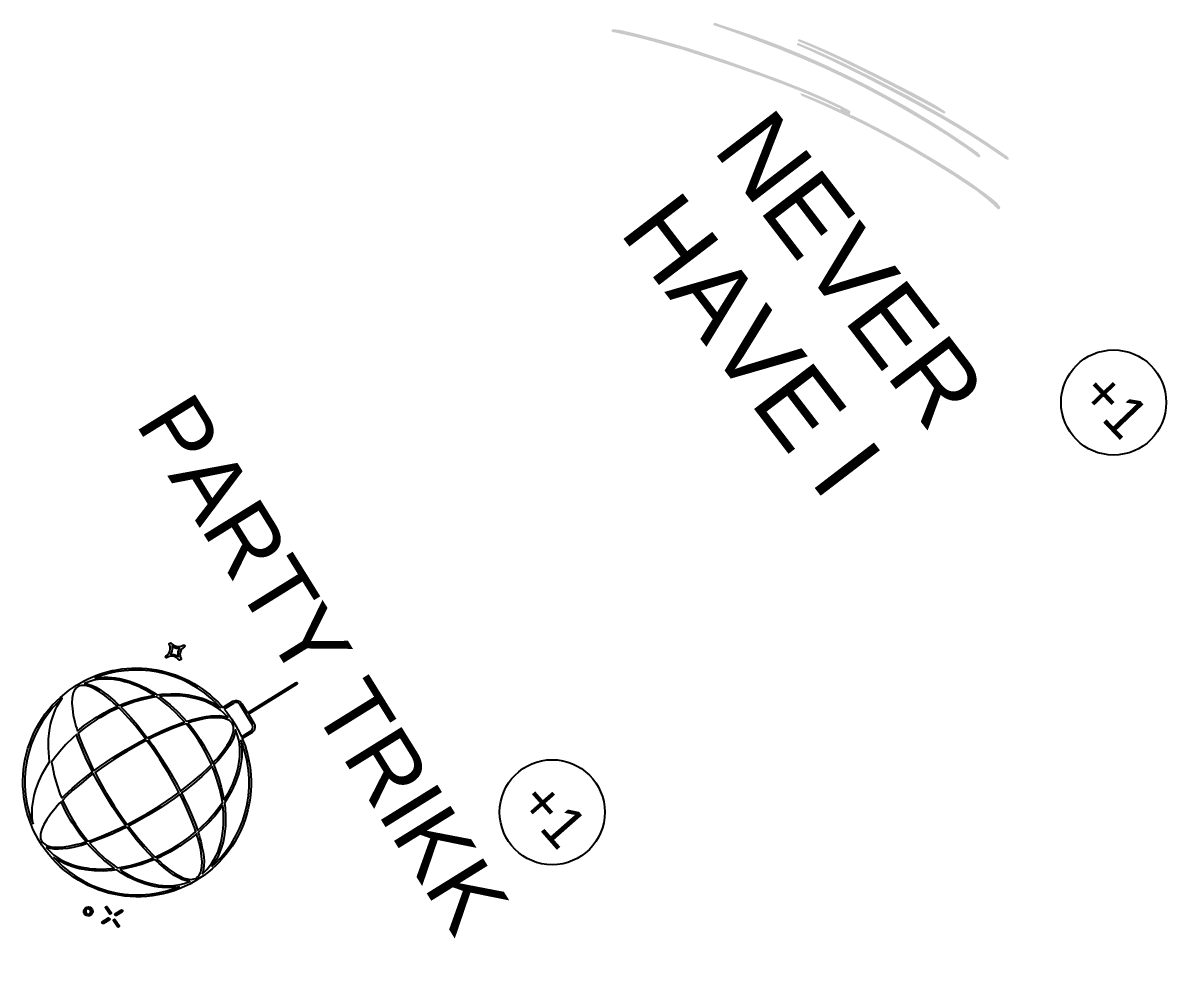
# Model space of a CAD drawing. Header units: millimetres. Extents: x -194 to 314, y -198 to 195.
# Drawn here: x 59.4 to 147.1, y -171.1 to -97.4 of the extents above; entities that cross this region are included whole.
import ezdxf

# ---------------------------------------------------------------- set-up
doc = ezdxf.new("R2010")
doc.units = ezdxf.units.MM
doc.header["$MEASUREMENT"] = 0
doc.layers.add('H', color=7, linetype='Continuous')
doc.styles.add('PDF AlfaSlabOne', font='arial.ttf')

msp = doc.modelspace()

# ---------------------------------------------------------------- linework, layer by layer
msp.add_lwpolyline([(60.23, -158.805), (60.205, -158.662), (60.173, -158.381), (60.152, -158.093), (60.162, -157.801), (60.171, -157.511), (60.203, -157.205), (60.254, -156.905), (60.323, -156.608), (60.443, -156.138), (60.665, -155.525), (60.953, -154.918), (61.301, -154.306), (61.497, -154.01), (61.454, -153.657), (61.412, -152.954), (61.423, -152.282), (61.489, -151.624), (61.579, -151.156), (61.648, -150.86), (61.736, -150.567), (61.842, -150.279), (61.963, -150.015), (62.084, -149.75), (62.23, -149.5), (62.383, -149.263), (62.469, -149.146), (62.219, -149.38), (61.755, -149.858), (61.331, -150.375), (60.959, -150.923), (60.624, -151.48), (60.339, -152.068), (60.099, -152.677), (59.904, -153.305), (59.756, -153.935), (59.664, -154.578), (59.61, -155.23), (59.611, -155.895), (59.664, -156.542), (59.755, -157.199), (59.906, -157.85), (60.11, -158.484)], close=True)
msp.add_circle((143.085, -126.464), 4.029)

# ---------------------------------------------------------------- texts
at = {"insert": (119.146, -119.146), "char_height": 5.7256, "attachment_point": 5, "rotation": 307.50985, "style": 'PDF AlfaSlabOne', "bg_fill": 3, "box_fill_scale": 1.5, "bg_fill_color": 256, "bg_fill_transparency": 0}
msp.add_mtext('NEVER \\PHAVE I', dxfattribs=at)
at = {"insert": (142.651, -123.743), "char_height": 3.2, "attachment_point": 1, "rotation": 313.67607}
msp.add_mtext_dynamic_manual_height_columns('+1', width=3.3018, gutter_width=5, heights=[1.373], dxfattribs=at)

# ---------------------------------------------------------------- next in the draw order: hatches: boundary and pattern name
at = {"layer": 'H', "linetype": 'Continuous'}
for points in [[(104.59, -98.004), (104.577, -97.963), (104.617, -97.883), (104.638, -97.867), (104.678, -97.852), (104.783, -97.856), (104.869, -97.858), (105.257, -97.9), (106.02, -98.077), (106.393, -98.165), (107.089, -98.343), (108.471, -98.707), (110.542, -99.306), (113.265, -100.202), (115.969, -101.163), (117.316, -101.657), (118.018, -101.931), (119.405, -102.478), (120.776, -103.072), (122.124, -103.7), (122.787, -104.056), (122.822, -104.08), (122.876, -104.107), (122.892, -104.128), (122.904, -104.187), (122.886, -104.252), (122.878, -104.308), (122.871, -104.365), (122.896, -104.397), (122.912, -104.418), (122.958, -104.434), (123.025, -104.433), (123.972, -104.894), (125.797, -105.834), (126.701, -106.328), (127.489, -106.758), (129.031, -107.662), (130.559, -108.592), (132.052, -109.567), (132.779, -110.094), (133.113, -110.33), (133.759, -110.818), (134.069, -111.089), (134.221, -111.243), (134.361, -111.424), (134.377, -111.446), (134.388, -111.505), (134.402, -111.545), (134.389, -111.573), (134.355, -111.616), (134.333, -111.632), (134.274, -111.644), (134.237, -111.639), (134.182, -111.613), (133.91, -111.346), (133.386, -110.884), (132.56, -110.228), (130.795, -109.055), (129.606, -108.323), (128.985, -107.934), (127.739, -107.194), (126.488, -106.492), (125.215, -105.806), (123.94, -105.139), (122.641, -104.507), (120.669, -103.595), (119.344, -103.018), (119.306, -103.012), (119.225, -102.973), (119.154, -102.926), (119.091, -102.821), (119.074, -102.732), (119.477, -102.881), (120.261, -103.196), (121.405, -103.692), (122.157, -104.031), (122.151, -104.002), (122.137, -103.961), (122.123, -103.921), (122.096, -103.908), (122.042, -103.881), (121.978, -103.863), (121.95, -103.85), (121.119, -103.453), (119.403, -102.718), (117.678, -102.04), (115.929, -101.397), (115.049, -101.089), (114.049, -100.737), (112.017, -100.056), (109.991, -99.406), (107.937, -98.829), (106.898, -98.557), (105.856, -98.305), (104.82, -98.083), (104.782, -98.078), (104.688, -98.065), (104.634, -98.039), (104.607, -98.026), (104.59, -98.004)], [(112.401, -97.506), (112.413, -97.412), (112.438, -97.377), (112.488, -97.355), (112.545, -97.362), (112.628, -97.383), (112.736, -97.435), (112.783, -97.451), (113.722, -97.748), (115.56, -98.373), (117.389, -99.056), (119.192, -99.792), (120.962, -100.572), (122.723, -101.409), (124.46, -102.28), (126.172, -103.206), (127.03, -103.684), (127.734, -104.094), (129.157, -104.952), (130.547, -105.837), (131.922, -106.766), (132.589, -107.237), (132.693, -107.328), (132.788, -107.408), (132.794, -107.437), (132.834, -107.49), (132.859, -107.522), (132.864, -107.552), (132.86, -107.59), (132.847, -107.617), (132.804, -107.65), (132.772, -107.674), (132.734, -107.669), (132.715, -107.667), (132.672, -107.632), (132.628, -107.598), (131.849, -107.025), (130.299, -105.976), (128.719, -105), (127.106, -104.049), (126.294, -103.587), (125.517, -103.149), (123.965, -102.321), (122.38, -101.536), (120.789, -100.789), (119.972, -100.432), (119.082, -100.046), (117.279, -99.31), (114.555, -98.28), (112.72, -97.635), (112.61, -97.601), (112.472, -97.554), (112.436, -97.53), (112.401, -97.506)], [(118.81, -99.051), (118.823, -98.957), (118.836, -98.929), (118.868, -98.905), (118.898, -98.899), (118.943, -98.915), (119.016, -98.944), (119.052, -98.968), (120.044, -99.376), (122.018, -100.27), (122.992, -100.743), (124.776, -101.631), (127.427, -103.007), (129.17, -103.976), (130.037, -104.464), (131.267, -105.183), (133.075, -106.322), (134.265, -107.123), (134.854, -107.535), (134.932, -107.594), (135.008, -107.672), (135.023, -107.712), (135.036, -107.752), (135.028, -107.808), (135.015, -107.835), (134.967, -107.839), (134.9, -107.84), (134.792, -107.787), (134.721, -107.739), (133.761, -107.085), (132.791, -106.438), (131.861, -105.846), (129.956, -104.712), (128.025, -103.633), (126.071, -102.588), (125.082, -102.075), (123.582, -101.292), (121.274, -100.162), (119.727, -99.45), (118.956, -99.108), (118.873, -99.088), (118.826, -99.072), (118.81, -99.051)], [(118.872, -98.733), (118.913, -98.633), (118.935, -98.616), (119.029, -98.628), (119.094, -98.647), (119.651, -98.864), (120.205, -99.1), (121.168, -99.514), (123.04, -100.385), (125.832, -101.77), (127.685, -102.724), (128.285, -103.043), (129.19, -103.536), (129.786, -103.893), (130.068, -104.084), (130.103, -104.108), (130.157, -104.134), (130.19, -104.177), (130.169, -104.26), (130.156, -104.288), (130.116, -104.301), (130.04, -104.292), (129.951, -104.241), (129.889, -104.204), (128.221, -103.313), (126.561, -102.432), (124.728, -101.481), (121.952, -100.117), (120.089, -99.258), (119.134, -98.854), (119.061, -98.825), (118.988, -98.795), (118.942, -98.78), (118.888, -98.754), (118.872, -98.733)]]:
    msp.add_hatch(color=256, dxfattribs=at).paths.add_polyline_path(points)

# ---------------------------------------------------------------- next in the draw order: texts
at = {"insert": (82.474, -146.495), "char_height": 5.08942, "attachment_point": 5, "rotation": 301.84984, "style": 'PDF AlfaSlabOne', "bg_fill": 3, "box_fill_scale": 1.5, "bg_fill_color": 256, "bg_fill_transparency": 0}
msp.add_mtext('PARTY TRIKK', dxfattribs=at)

# ---------------------------------------------------------------- next in the draw order: hatches: boundary and pattern name
at = {"layer": 'H', "linetype": 'Continuous'}
for points in [[(70.397, -145.997), (70.388, -145.955), (70.403, -145.929), (70.419, -145.904), (70.515, -145.829), (70.646, -145.683), (70.723, -145.525), (70.75, -145.366), (70.743, -145.227), (70.714, -145.103), (70.677, -144.967), (70.656, -144.933), (70.803, -144.889), (70.908, -144.983), (71.006, -145.064), (70.946, -145.196), (70.888, -145.153), (70.9, -145.225), (70.896, -145.37), (70.879, -145.523), (70.822, -145.685), (70.775, -145.762), (70.871, -145.765), (71.035, -145.775), (71.179, -145.827), (71.319, -145.899), (71.377, -145.942), (71.365, -145.871), (71.351, -145.721), (71.367, -145.569), (71.431, -145.417), (71.472, -145.329), (71.382, -145.338), (71.211, -145.317), (71.067, -145.264), (70.946, -145.196), (71.006, -145.064), (71.127, -145.131), (71.283, -145.178), (71.458, -145.179), (71.646, -145.126), (71.745, -145.081), (71.786, -145.07), (71.842, -145.083), (71.863, -145.118), (71.866, -145.147), (71.85, -145.174), (71.835, -145.199), (71.739, -145.274), (71.6, -145.408), (71.531, -145.577), (71.496, -145.726), (71.51, -145.876), (71.54, -145.999), (71.577, -146.136), (71.598, -146.17), (71.451, -146.214), (71.345, -146.12), (71.247, -146.039), (71.119, -145.96), (70.971, -145.925), (70.788, -145.912), (70.607, -145.977), (70.509, -146.023), (70.467, -146.032), (70.437, -146.035), (70.412, -146.019), (70.397, -145.997)], [(64.175, -165.669), (64.302, -165.59), (64.323, -165.624), (64.381, -165.667), (64.455, -165.685), (64.527, -165.672), (64.56, -165.651), (64.595, -165.63), (64.638, -165.571), (64.655, -165.497), (64.642, -165.426), (64.633, -165.384), (64.6, -165.357), (64.542, -165.314), (64.468, -165.297), (64.389, -165.299), (64.355, -165.32), (64.321, -165.341), (64.285, -165.411), (64.268, -165.485), (64.28, -165.556), (64.302, -165.59), (64.175, -165.669), (64.133, -165.6), (64.115, -165.469), (64.145, -165.339), (64.22, -165.23), (64.277, -165.194), (64.345, -165.152), (64.477, -165.133), (64.607, -165.163), (64.716, -165.238), (64.759, -165.306), (64.794, -165.364), (64.813, -165.495), (64.782, -165.625), (64.707, -165.734), (64.639, -165.777), (64.582, -165.812), (64.451, -165.83), (64.321, -165.8), (64.211, -165.726), (64.175, -165.669)], [(65.789, -165.205), (65.786, -165.175), (65.79, -165.157), (65.806, -165.131), (65.87, -165.107), (65.889, -165.111), (65.914, -165.127), (66.21, -165.578), (66.209, -165.626), (66.211, -165.656), (66.196, -165.681), (66.131, -165.706), (66.106, -165.69), (66.08, -165.674), (65.789, -165.205)], [(66.51, -165.755), (66.508, -165.725), (66.516, -165.688), (66.521, -165.67), (66.989, -165.379), (67.02, -165.376), (67.057, -165.384), (67.082, -165.4), (67.099, -165.453), (67.091, -165.49), (67.075, -165.516), (66.606, -165.807), (66.587, -165.803), (66.55, -165.794), (66.525, -165.778), (66.51, -165.755)], [(65.523, -166.384), (65.513, -166.343), (65.522, -166.306), (65.537, -166.28), (66.006, -165.989), (66.037, -165.986), (66.073, -165.995), (66.087, -166.018), (66.116, -166.064), (66.107, -166.1), (66.091, -166.127), (65.623, -166.417), (65.593, -166.42), (65.556, -166.411), (65.542, -166.389), (65.523, -166.384)], [(66.407, -166.2), (66.404, -166.17), (66.401, -166.14), (66.424, -166.126), (66.458, -166.104), (66.481, -166.09), (66.507, -166.106), (66.532, -166.122), (66.828, -166.572), (66.826, -166.62), (66.829, -166.65), (66.806, -166.664), (66.748, -166.7), (66.723, -166.684), (66.698, -166.669), (66.407, -166.2)]]:
    msp.add_hatch(color=256, dxfattribs=at).paths.add_polyline_path(points)

# ---------------------------------------------------------------- next in the draw order: linework, layer by layer
for points in [[(70.397, -145.997), (70.388, -145.955), (70.403, -145.929), (70.419, -145.904), (70.515, -145.829), (70.646, -145.683), (70.723, -145.525), (70.75, -145.366), (70.743, -145.227), (70.714, -145.103), (70.677, -144.967), (70.656, -144.933), (70.803, -144.889), (70.908, -144.983), (71.006, -145.064), (70.946, -145.196), (70.888, -145.153), (70.9, -145.225), (70.896, -145.37), (70.879, -145.523), (70.822, -145.685), (70.775, -145.762), (70.871, -145.765), (71.035, -145.775), (71.179, -145.827), (71.319, -145.899), (71.377, -145.942), (71.365, -145.871), (71.351, -145.721), (71.367, -145.569), (71.431, -145.417), (71.472, -145.329), (71.382, -145.338), (71.211, -145.317), (71.067, -145.264), (70.946, -145.196), (71.006, -145.064), (71.127, -145.131), (71.283, -145.178), (71.458, -145.179), (71.646, -145.126), (71.745, -145.081), (71.786, -145.07), (71.842, -145.083), (71.863, -145.118), (71.866, -145.147), (71.85, -145.174), (71.835, -145.199), (71.739, -145.274), (71.6, -145.408), (71.531, -145.577), (71.496, -145.726), (71.51, -145.876), (71.54, -145.999), (71.577, -146.136), (71.598, -146.17), (71.451, -146.214), (71.345, -146.12), (71.247, -146.039), (71.119, -145.96), (70.971, -145.925), (70.788, -145.912), (70.607, -145.977), (70.509, -146.023), (70.467, -146.032), (70.437, -146.035), (70.412, -146.019)], [(60.782, -160.204), (60.661, -160.01), (60.45, -159.618), (60.251, -159.22), (60.08, -158.818), (59.922, -158.41), (59.786, -157.988), (59.687, -157.573), (59.6, -157.152), (59.532, -156.736), (59.486, -156.305), (59.458, -155.878), (59.45, -155.456), (59.47, -155.031), (59.499, -154.617), (59.557, -154.201), (59.634, -153.789), (59.729, -153.381), (59.836, -152.966), (59.976, -152.579), (60.127, -152.184), (60.296, -151.794), (60.491, -151.419), (60.705, -151.049), (60.926, -150.69), (61.172, -150.347), (61.436, -150.009), (61.708, -149.682), (62.018, -149.363), (62.33, -149.074), (62.66, -148.79), (63.008, -148.51), (63.378, -148.264), (63.566, -148.132), (63.738, -148.026), (64.095, -147.835), (64.459, -147.657), (64.819, -147.496), (65.174, -147.355), (65.555, -147.229), (65.925, -147.111), (66.298, -147.021), (66.684, -146.956), (67.06, -146.897), (67.431, -146.856), (67.816, -146.839), (68.201, -146.822), (68.578, -146.841), (68.954, -146.861), (69.333, -146.911), (69.701, -146.967), (70.083, -147.047), (70.442, -147.141), (70.808, -147.246), (71.164, -147.358), (71.522, -147.5), (71.867, -147.649), (72.21, -147.818), (72.547, -148.004), (72.88, -148.209), (73.202, -148.421), (73.501, -148.647), (73.807, -148.885), (74.096, -149.148), (74.387, -149.411), (74.65, -149.707), (74.784, -149.846), (75.55, -149.371), (75.656, -149.336), (75.757, -149.321), (75.854, -149.324), (75.965, -149.35), (76.053, -149.39), (76.137, -149.449), (76.206, -149.534), (76.245, -149.572), (76.664, -150.247), (80.368, -147.947), (80.421, -147.93), (80.447, -147.945), (80.472, -147.961), (80.486, -147.984), (80.489, -148.014), (80.457, -148.065), (76.742, -150.372), (77.168, -151.058), (77.185, -151.111), (77.23, -151.21), (77.239, -151.3), (77.243, -151.408), (77.21, -151.508), (77.177, -151.608), (77.118, -151.691), (77.033, -151.76), (76.268, -152.235), (76.34, -152.428), (76.489, -152.795), (76.595, -153.172), (76.703, -153.549), (76.781, -153.929), (76.851, -154.296), (76.898, -154.679), (76.934, -155.068), (76.945, -155.442), (76.943, -155.823), (76.931, -156.211), (76.892, -156.583), (76.843, -156.963), (76.775, -157.338), (76.7, -157.701), (76.602, -158.078), (76.489, -158.434), (76.358, -158.784), (76.217, -159.142), (76.055, -159.495), (75.881, -159.826), (75.694, -160.163), (75.493, -160.477), (75.274, -160.788), (75.037, -161.094), (74.792, -161.389), (74.529, -161.679), (74.246, -161.965), (73.962, -162.22), (73.659, -162.472), (73.338, -162.72), (73.002, -162.943), (72.635, -163.171), (72.251, -163.394), (71.846, -163.582), (71.445, -163.752), (71.047, -163.904), (70.625, -164.04), (70.211, -164.139), (69.79, -164.226), (69.373, -164.294), (68.954, -164.333), (68.527, -164.36), (68.105, -164.369), (67.68, -164.348), (67.259, -164.308), (66.843, -164.25), (66.431, -164.173), (66.023, -164.077), (65.62, -163.964), (65.221, -163.831), (64.83, -163.662), (64.44, -163.492), (64.065, -163.298), (63.703, -163.096), (63.337, -162.863), (62.993, -162.617), (62.654, -162.352), (62.321, -162.069), (62.009, -161.771), (61.713, -161.448), (61.429, -161.117), (61.16, -160.762), (60.903, -160.399)], [(64.961, -147.598), (65.104, -147.573), (65.384, -147.541), (65.673, -147.521), (65.964, -147.53), (66.255, -147.539), (66.56, -147.571), (66.861, -147.622), (67.157, -147.692), (67.616, -147.819), (68.236, -148.051), (68.843, -148.34), (69.456, -148.688), (69.752, -148.884), (70.104, -148.84), (70.807, -148.799), (71.479, -148.81), (72.127, -148.882), (72.594, -148.973), (72.897, -149.054), (73.19, -149.141), (73.478, -149.248), (73.743, -149.368), (74.007, -149.489), (74.257, -149.635), (74.494, -149.788), (74.611, -149.874), (74.377, -149.624), (73.899, -149.16), (73.382, -148.737), (72.834, -148.364), (72.277, -148.029), (71.682, -147.733), (71.074, -147.493), (70.456, -147.29), (69.826, -147.143), (69.176, -147.04), (68.525, -146.985), (67.871, -146.979), (67.223, -147.033), (66.567, -147.124), (65.916, -147.275), (65.282, -147.478)], [(64.141, -148.012), (64.257, -148.02), (64.498, -148.076), (64.759, -148.167), (65.051, -148.303), (65.343, -148.47), (65.654, -148.688), (65.978, -148.931), (66.331, -149.219), (66.51, -149.377), (66.668, -149.532), (66.846, -149.691), (67.191, -149.556), (67.863, -149.313), (68.534, -149.118), (69.203, -148.972), (69.53, -148.911), (69.351, -148.801), (69.006, -148.603), (68.65, -148.412), (68.309, -148.244), (67.951, -148.102), (67.6, -147.971), (67.252, -147.871), (66.9, -147.788), (66.563, -147.729), (66.22, -147.687), (65.881, -147.676), (65.548, -147.677), (65.219, -147.708), (64.903, -147.761), (64.591, -147.844), (64.293, -147.95)], [(63.631, -151.655), (63.811, -151.512), (64.16, -151.232), (64.524, -150.974), (64.905, -150.722), (65.099, -150.601), (65.294, -150.481), (65.689, -150.25), (66.092, -150.033), (66.486, -149.85), (66.695, -149.752), (66.55, -149.622), (66.405, -149.49), (66.18, -149.281), (65.743, -148.934), (65.33, -148.652), (64.953, -148.427), (64.599, -148.266), (64.352, -148.198), (64.203, -148.164), (64.058, -148.159), (63.938, -148.17), (63.806, -148.188), (63.697, -148.24), (63.605, -148.297), (63.51, -148.373), (63.435, -148.483), (63.372, -148.585), (63.312, -148.718), (63.277, -148.866), (63.228, -149.118), (63.215, -149.506), (63.25, -149.944), (63.319, -150.44), (63.436, -150.985), (63.524, -151.279), (63.578, -151.467)], [(69.938, -149.007), (70.204, -149.205), (70.747, -149.645), (71.262, -150.117), (71.756, -150.633), (72.005, -150.906), (72.235, -150.843), (72.446, -150.775), (72.676, -150.712), (73.109, -150.617), (73.507, -150.544), (73.882, -150.485), (74.225, -150.478), (74.54, -150.473), (74.814, -150.508), (75.063, -150.575), (75.17, -150.62), (75.062, -150.497), (74.841, -150.27), (74.598, -150.057), (74.332, -149.858), (74.057, -149.696), (73.752, -149.537), (73.443, -149.396), (73.118, -149.28), (72.789, -149.184), (72.437, -149.102), (72.081, -149.038), (71.712, -148.982), (71.336, -148.962), (70.948, -148.95), (70.544, -148.962), (70.148, -148.987)], [(64.904, -154.699), (65.362, -154.366), (66.335, -153.714), (66.832, -153.391), (67.341, -153.09), (68.357, -152.506), (68.859, -152.242), (68.605, -151.909), (68.08, -151.268), (67.573, -150.681), (67.067, -150.124), (66.815, -149.869), (66.606, -149.967), (66.189, -150.162), (65.786, -150.381), (65.39, -150.61), (65.177, -150.727), (64.979, -150.866), (64.597, -151.119), (64.222, -151.383), (63.862, -151.671), (63.682, -151.814), (63.798, -152.154), (64.074, -152.854), (64.376, -153.569), (64.718, -154.323)], [(66.966, -149.806), (67.219, -150.061), (67.717, -150.607), (68.231, -151.207), (68.737, -151.843), (68.992, -152.176), (69.367, -151.99), (70.103, -151.644), (70.818, -151.343), (71.507, -151.073), (71.846, -150.957), (71.598, -150.684), (71.077, -150.152), (70.544, -149.676), (70.001, -149.236), (69.717, -149.032), (69.371, -149.089), (68.702, -149.235), (68.012, -149.426), (67.31, -149.672)], [(74.892, -149.969), (75.09, -150.211), (75.451, -150.715), (75.621, -150.99), (75.784, -151.253), (76.084, -151.811), (76.212, -152.095), (76.91, -151.662), (76.978, -151.619), (77.057, -151.492), (77.092, -151.343), (77.067, -151.201), (77.031, -151.143), (76.108, -149.657), (76.066, -149.589), (75.949, -149.503), (75.8, -149.468), (75.658, -149.494), (75.59, -149.536)], [(72.102, -151.037), (72.257, -151.21), (72.525, -151.566), (72.783, -151.929), (73.054, -152.314), (73.174, -152.509), (73.295, -152.703), (73.514, -153.106), (73.732, -153.509), (73.932, -153.907), (74.012, -154.112), (74.154, -153.96), (74.293, -153.826), (74.484, -153.597), (74.83, -153.16), (75.112, -152.747), (75.337, -152.369), (75.498, -152.016), (75.566, -151.768), (75.589, -151.627), (75.605, -151.475), (75.594, -151.355), (75.564, -151.231), (75.523, -151.113), (75.495, -151.068), (75.46, -151.011), (75.38, -150.934), (75.282, -150.852), (75.179, -150.789), (75.036, -150.735), (74.898, -150.694), (74.646, -150.645), (74.258, -150.632), (73.813, -150.655), (73.318, -150.725), (72.78, -150.853), (72.49, -150.922), (72.301, -150.976)], [(69.088, -152.306), (69.414, -152.754), (70.065, -153.727), (70.397, -154.234), (70.697, -154.744), (71.281, -155.76), (71.544, -156.261), (71.878, -156.007), (72.514, -155.501), (73.113, -154.986), (73.652, -154.477), (73.907, -154.224), (73.809, -154.016), (73.62, -153.61), (73.395, -153.195), (73.165, -152.8), (73.037, -152.594), (72.909, -152.388), (72.65, -151.995), (72.385, -151.621), (72.098, -151.261), (71.962, -151.091), (71.622, -151.208), (70.927, -151.465), (70.199, -151.775), (69.457, -152.109)], [(69.088, -152.306), (69.414, -152.754), (70.065, -153.727), (70.397, -154.234), (70.697, -154.744), (71.281, -155.76), (71.544, -156.261), (71.878, -156.007), (72.514, -155.501), (73.113, -154.986), (73.652, -154.477), (73.907, -154.224), (73.809, -154.016), (73.62, -153.61), (73.395, -153.195), (73.165, -152.8), (73.037, -152.594), (72.909, -152.388), (72.65, -151.995), (72.385, -151.621), (72.098, -151.261), (71.962, -151.091), (71.622, -151.208), (70.927, -151.465), (70.199, -151.775), (69.457, -152.109)], [(74.872, -156.952), (74.989, -156.784), (75.187, -156.439), (75.366, -156.089), (75.539, -155.729), (75.68, -155.372), (75.8, -155.028), (75.901, -154.681), (75.984, -154.329), (76.043, -153.991), (76.077, -153.637), (76.095, -153.309), (76.087, -152.965), (76.057, -152.635), (76.003, -152.32), (75.92, -152.007), (75.814, -151.709), (75.752, -151.558), (75.745, -151.673), (75.688, -151.914), (75.597, -152.176), (75.461, -152.467), (75.294, -152.76), (75.083, -153.082), (74.841, -153.407), (74.564, -153.752), (74.405, -153.93), (74.24, -154.097), (74.085, -154.256), (74.22, -154.6), (74.47, -155.284), (74.665, -155.955), (74.811, -156.624)], [(62.427, -156.807), (62.682, -156.553), (63.228, -156.056), (63.815, -155.549), (64.452, -155.043), (64.785, -154.788), (64.599, -154.413), (64.253, -153.677), (63.945, -152.95), (63.675, -152.262), (63.559, -151.922), (63.286, -152.171), (62.754, -152.691), (62.278, -153.225), (61.85, -153.76), (61.657, -154.038), (61.713, -154.382), (61.855, -155.071), (62.046, -155.76), (62.292, -156.463)], [(66.144, -156.875), (66.463, -157.389), (67.115, -158.362), (67.459, -158.814), (67.96, -158.55), (68.984, -157.979), (69.487, -157.666), (69.989, -157.354), (70.956, -156.69), (71.415, -156.358), (71.162, -155.849), (70.579, -154.834), (70.259, -154.319), (69.94, -153.805), (69.288, -152.832), (68.937, -152.368), (68.443, -152.644), (67.419, -153.215), (66.916, -153.528), (66.414, -153.84), (65.447, -154.504), (64.982, -154.824), (65.241, -155.345), (65.824, -156.36)], [(73.934, -162.048), (74.185, -161.814), (74.648, -161.336), (75.072, -160.819), (75.444, -160.271), (75.773, -159.702), (76.064, -159.126), (76.304, -158.517), (76.499, -157.889), (76.646, -157.259), (76.739, -156.616), (76.793, -155.964), (76.792, -155.299), (76.739, -154.652), (76.648, -153.995), (76.497, -153.344), (76.287, -152.699), (76.173, -152.389), (76.191, -152.521), (76.223, -152.801), (76.243, -153.09), (76.242, -153.392), (76.232, -153.683), (76.2, -153.988), (76.149, -154.289), (76.079, -154.585), (75.953, -155.044), (75.731, -155.657), (75.45, -156.276), (75.102, -156.888), (74.906, -157.184), (74.95, -157.536), (74.991, -158.24), (74.98, -158.911), (74.914, -159.57), (74.824, -160.038), (74.755, -160.334), (74.667, -160.627), (74.553, -160.903), (74.44, -161.179), (74.319, -161.444), (74.173, -161.693), (74.02, -161.931)], [(63.366, -158.6), (63.494, -158.805), (63.747, -159.187), (64.018, -159.573), (64.298, -159.922), (64.441, -160.102), (64.781, -159.986), (65.477, -159.728), (66.204, -159.419), (66.939, -159.074), (67.315, -158.888), (66.983, -158.429), (66.33, -157.456), (66.006, -156.96), (65.698, -156.438), (65.115, -155.423), (64.852, -154.921), (64.518, -155.176), (63.889, -155.693), (63.283, -156.196), (62.744, -156.705), (62.496, -156.969), (62.587, -157.167), (62.783, -157.584), (63.001, -157.987), (63.238, -158.394)], [(72.843, -159.272), (73.117, -159.023), (73.649, -158.503), (74.126, -157.969), (74.546, -157.422), (74.75, -157.138), (74.701, -156.804), (74.548, -156.123), (74.357, -155.434), (74.111, -154.731), (73.969, -154.375), (73.715, -154.629), (73.175, -155.138), (72.588, -155.645), (71.951, -156.151), (71.618, -156.405), (71.804, -156.781), (72.15, -157.517), (72.459, -158.243), (72.728, -158.932)], [(67.537, -158.94), (67.799, -159.285), (68.324, -159.925), (68.83, -160.513), (69.336, -161.07), (69.589, -161.325), (69.797, -161.227), (70.214, -161.032), (70.617, -160.813), (71.013, -160.583), (71.424, -160.327), (71.806, -160.075), (72.181, -159.811), (72.541, -159.523), (72.721, -159.38), (72.605, -159.04), (72.329, -158.34), (72.027, -157.625), (71.686, -156.871), (71.493, -156.483), (71.041, -156.828), (70.068, -157.48), (69.565, -157.792), (69.062, -158.104), (68.046, -158.688)], [(60.908, -160.126), (60.937, -160.171), (61.023, -160.26), (61.122, -160.342), (61.224, -160.405), (61.368, -160.458), (61.505, -160.5), (61.757, -160.549), (62.144, -160.562), (62.59, -160.539), (63.078, -160.458), (63.624, -160.341), (63.913, -160.272), (64.094, -160.207), (64.295, -160.146), (64.158, -159.977), (63.878, -159.628), (63.614, -159.254), (63.349, -158.88), (63.229, -158.685), (63.108, -158.491), (62.882, -158.077), (62.671, -157.685), (62.482, -157.28), (62.385, -157.071), (62.242, -157.223), (62.11, -157.368), (61.92, -157.597), (61.566, -158.023), (61.284, -158.435), (61.065, -158.824), (60.905, -159.178), (60.837, -159.426), (60.814, -159.567), (60.798, -159.719), (60.809, -159.839), (60.839, -159.963), (60.873, -160.069)], [(73.199, -162.6), (73.322, -162.491), (73.55, -162.271), (73.763, -162.028), (73.943, -161.757), (74.124, -161.487), (74.272, -161.189), (74.413, -160.88), (74.527, -160.555), (74.624, -160.225), (74.706, -159.873), (74.77, -159.517), (74.809, -159.145), (74.84, -158.761), (74.84, -158.38), (74.828, -157.977), (74.796, -157.569), (74.776, -157.359), (74.584, -157.637), (74.157, -158.172), (73.684, -158.687), (73.168, -159.181), (72.894, -159.43), (72.958, -159.66), (73.026, -159.871), (73.089, -160.101), (73.184, -160.534), (73.264, -160.943), (73.315, -161.307), (73.342, -161.655), (73.328, -161.965), (73.3, -162.252), (73.244, -162.492)], [(64.549, -160.225), (64.805, -160.51), (65.326, -161.042), (65.859, -161.518), (66.413, -161.95), (66.69, -162.143), (67.024, -162.093), (67.701, -161.958), (68.391, -161.768), (69.093, -161.522), (69.437, -161.387), (69.184, -161.133), (68.68, -160.575), (68.172, -159.987), (67.666, -159.351), (67.412, -159.018), (67.036, -159.204), (66.3, -159.55), (65.585, -159.851), (64.89, -160.109)], [(69.701, -161.429), (69.853, -161.572), (69.998, -161.704), (70.216, -161.902), (70.66, -162.26), (71.073, -162.542), (71.45, -162.766), (71.804, -162.928), (72.051, -162.996), (72.192, -163.019), (72.345, -163.035), (72.465, -163.024), (72.589, -162.994), (72.706, -162.953), (72.798, -162.896), (72.886, -162.81), (72.968, -162.711), (73.031, -162.609), (73.084, -162.465), (73.126, -162.328), (73.175, -162.076), (73.188, -161.687), (73.153, -161.25), (73.084, -160.754), (72.96, -160.198), (72.879, -159.915), (72.825, -159.727), (72.765, -159.527), (72.592, -159.682), (72.247, -159.944), (71.873, -160.208), (71.498, -160.472), (71.304, -160.593), (71.109, -160.713), (70.714, -160.943), (70.304, -161.15), (69.917, -161.344)], [(61.233, -160.574), (61.342, -160.696), (61.562, -160.924), (61.805, -161.137), (62.064, -161.325), (62.346, -161.498), (62.651, -161.657), (62.953, -161.787), (63.285, -161.913), (63.614, -162.01), (63.967, -162.092), (64.322, -162.156), (64.691, -162.212), (65.078, -162.225), (65.455, -162.244), (65.859, -162.232), (66.255, -162.207), (66.458, -162.176), (66.192, -161.977), (65.656, -161.549), (65.141, -161.077), (64.639, -160.549), (64.391, -160.276), (64.18, -160.344), (63.957, -160.419), (63.727, -160.482), (63.294, -160.577), (62.897, -160.65), (62.514, -160.697), (62.178, -160.716), (61.856, -160.709), (61.581, -160.674), (61.341, -160.618)], [(61.792, -161.32), (62.019, -161.559), (62.504, -162.034), (63.021, -162.457), (63.569, -162.83), (64.126, -163.165), (64.721, -163.461), (65.329, -163.701), (65.946, -163.903), (66.577, -164.051), (67.227, -164.154), (67.878, -164.209), (68.525, -164.203), (69.18, -164.161), (69.836, -164.07), (70.487, -163.919), (71.121, -163.716), (71.442, -163.596), (71.299, -163.621), (71.018, -163.653), (70.73, -163.673), (70.439, -163.664), (70.141, -163.643), (69.843, -163.623), (69.542, -163.572), (69.246, -163.502), (68.787, -163.375), (68.167, -163.142), (67.56, -162.854), (66.948, -162.505), (66.651, -162.31), (66.299, -162.354), (65.596, -162.395), (64.917, -162.373), (64.27, -162.3), (63.802, -162.21), (63.506, -162.14), (63.213, -162.053), (62.925, -161.946), (62.661, -161.825), (62.388, -161.694), (62.14, -161.547), (61.902, -161.394)], [(66.873, -162.283), (67.046, -162.382), (67.397, -162.591), (67.753, -162.782), (68.095, -162.95), (68.453, -163.092), (68.803, -163.223), (69.151, -163.323), (69.503, -163.406), (69.84, -163.465), (70.183, -163.507), (70.522, -163.518), (70.855, -163.517), (71.184, -163.486), (71.5, -163.433), (71.812, -163.35), (72.11, -163.244), (72.262, -163.182), (72.146, -163.174), (71.905, -163.118), (71.644, -163.027), (71.353, -162.89), (71.06, -162.724), (70.749, -162.505), (70.418, -162.252), (70.072, -161.975), (69.894, -161.816), (69.735, -161.662), (69.557, -161.503), (69.213, -161.638), (68.54, -161.881), (67.869, -162.076), (67.2, -162.222)], [(64.175, -165.669), (64.302, -165.59), (64.323, -165.624), (64.381, -165.667), (64.455, -165.685), (64.527, -165.672), (64.56, -165.651), (64.595, -165.63), (64.638, -165.571), (64.655, -165.497), (64.642, -165.426), (64.633, -165.384), (64.6, -165.357), (64.542, -165.314), (64.468, -165.297), (64.389, -165.299), (64.355, -165.32), (64.321, -165.341), (64.285, -165.411), (64.268, -165.485), (64.28, -165.556), (64.302, -165.59), (64.175, -165.669), (64.133, -165.6), (64.115, -165.469), (64.145, -165.339), (64.22, -165.23), (64.277, -165.194), (64.345, -165.152), (64.477, -165.133), (64.607, -165.163), (64.716, -165.238), (64.759, -165.306), (64.794, -165.364), (64.813, -165.495), (64.782, -165.625), (64.707, -165.734), (64.639, -165.777), (64.582, -165.812), (64.451, -165.83), (64.321, -165.8), (64.211, -165.726)], [(65.789, -165.205), (65.786, -165.175), (65.79, -165.157), (65.806, -165.131), (65.87, -165.107), (65.889, -165.111), (65.914, -165.127), (66.21, -165.578), (66.209, -165.626), (66.211, -165.656), (66.196, -165.681), (66.131, -165.706), (66.106, -165.69), (66.08, -165.674)], [(66.51, -165.755), (66.508, -165.725), (66.516, -165.688), (66.521, -165.67), (66.989, -165.379), (67.02, -165.376), (67.057, -165.384), (67.082, -165.4), (67.099, -165.453), (67.091, -165.49), (67.075, -165.516), (66.606, -165.807), (66.587, -165.803), (66.55, -165.794), (66.525, -165.778)], [(65.523, -166.384), (65.513, -166.343), (65.522, -166.306), (65.537, -166.28), (66.006, -165.989), (66.037, -165.986), (66.073, -165.995), (66.087, -166.018), (66.116, -166.064), (66.107, -166.1), (66.091, -166.127), (65.623, -166.417), (65.593, -166.42), (65.556, -166.411), (65.542, -166.389)], [(66.407, -166.2), (66.404, -166.17), (66.401, -166.14), (66.424, -166.126), (66.458, -166.104), (66.481, -166.09), (66.507, -166.106), (66.532, -166.122), (66.828, -166.572), (66.826, -166.62), (66.829, -166.65), (66.806, -166.664), (66.748, -166.7), (66.723, -166.684), (66.698, -166.669)]]:
    msp.add_lwpolyline(points, close=True)
msp.add_circle((100.038, -157.881), 4.029)

# ---------------------------------------------------------------- next in the draw order: texts
at = {"insert": (99.715, -155.144), "char_height": 3.2, "attachment_point": 1, "rotation": 311.32981}
msp.add_mtext_dynamic_manual_height_columns('+1', width=3.3018, gutter_width=5, heights=[1.373], dxfattribs=at)

doc.saveas('drawing.dxf')
